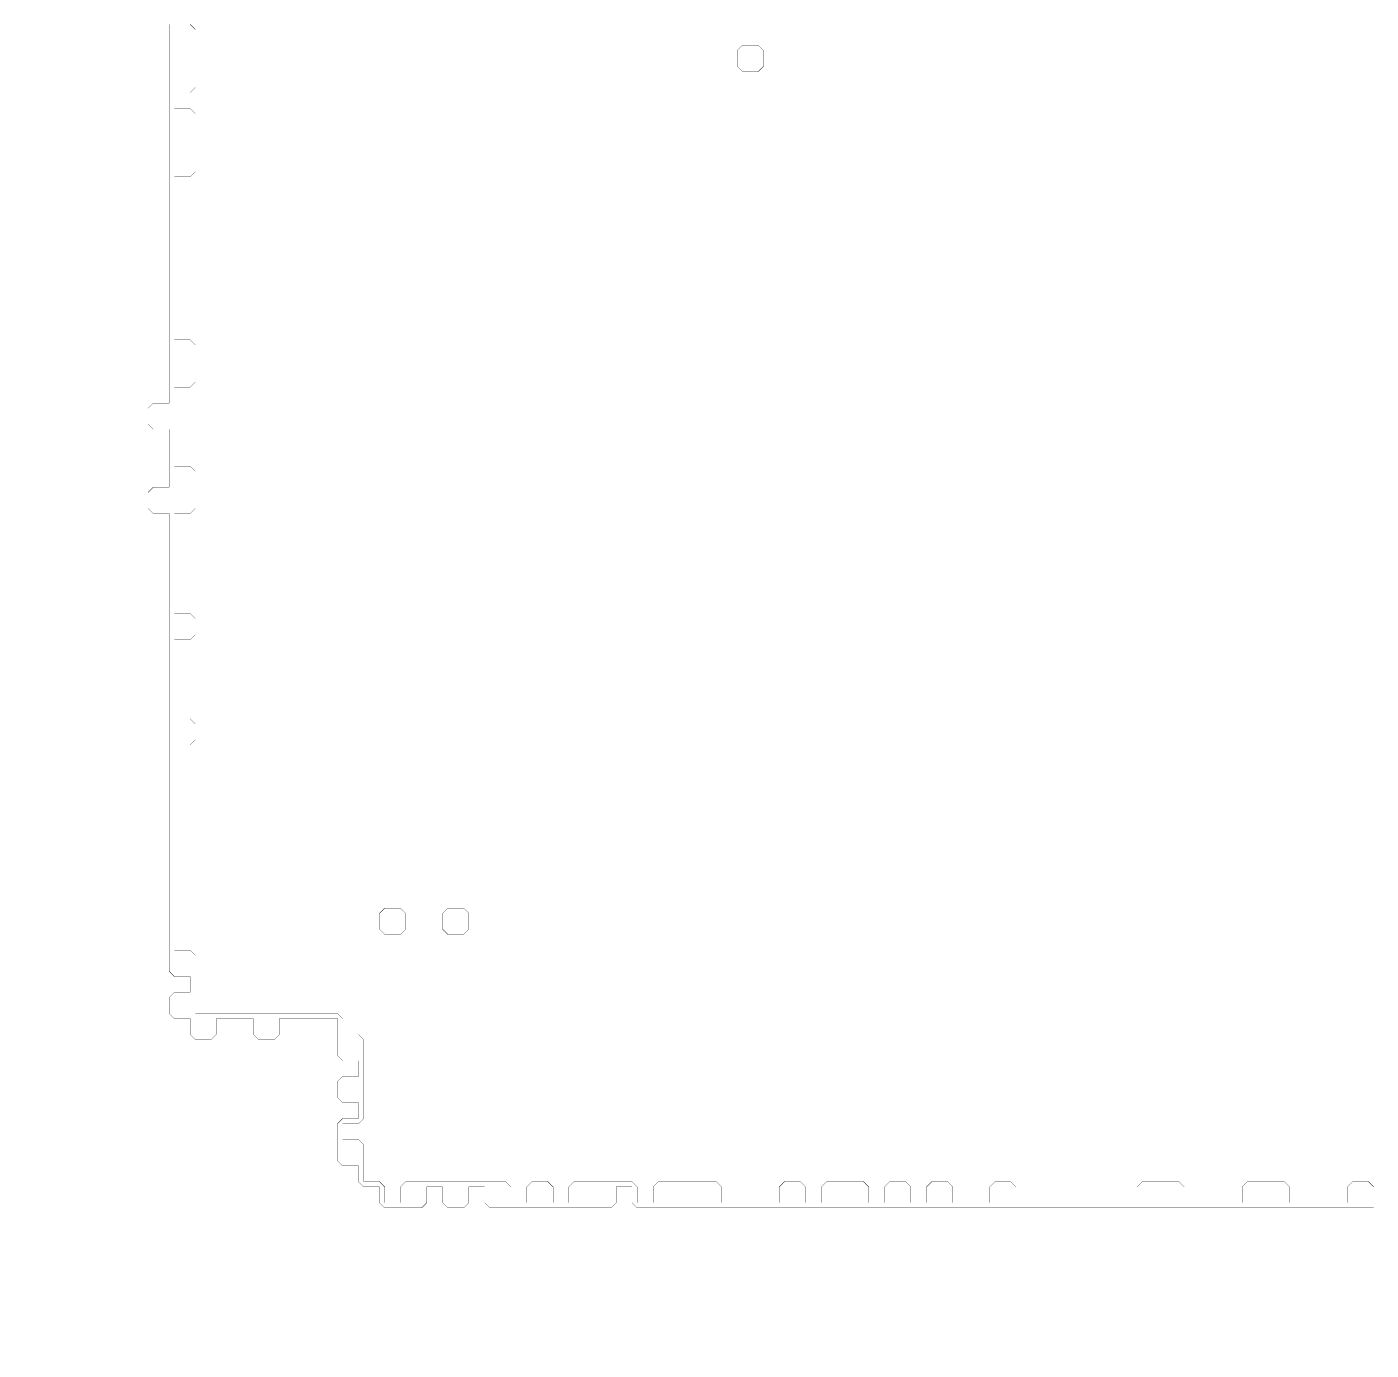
# Model space of a CAD drawing. Header units: metres. Extents: x 0 to 4990, y -4990 to 0.
# Drawn here: x 0 to 2495, y -4990 to -2534 of the extents above; entities that cross this region are included whole.
import ezdxf

# ---------------------------------------------------------------- set-up
doc = ezdxf.new("R2010")
doc.units = ezdxf.units.M
doc.layers.add('conductor', color=1, linetype='Continuous')
doc.layers.add('substrate', color=5, linetype='Continuous')

msp = doc.modelspace()

# ---------------------------------------------------------------- linework, layer by layer
at = {"layer": 'conductor', "const_width": 0.5}
msp.add_lwpolyline([(302.734375, -2529.296875), (312.5, -2539.0625), (312.5, -2548.828125), (312.5, -2558.59375), (312.5, -2568.359375), (312.5, -2578.125), (312.5, -2587.890625), (312.5, -2597.65625), (312.5, -2607.421875), (312.5, -2617.1875), (312.5, -2626.953125), (312.5, -2636.71875), (312.5, -2646.484375), (302.734375, -2656.25), (292.96875, -2656.25), (283.203125, -2656.25), (273.4375, -2656.25), (273.4375, -2666.015625), (273.4375, -2675.78125), (273.4375, -2685.546875), (283.203125, -2685.546875), (292.96875, -2685.546875), (302.734375, -2685.546875), (312.5, -2695.3125), (312.5, -2705.078125), (312.5, -2714.84375), (312.5, -2724.609375), (312.5, -2734.375), (312.5, -2744.140625), (312.5, -2753.90625), (312.5, -2763.671875), (312.5, -2773.4375), (312.5, -2783.203125), (312.5, -2792.96875), (312.5, -2802.734375), (302.734375, -2812.5), (292.96875, -2812.5), (283.203125, -2812.5), (273.4375, -2812.5), (273.4375, -2822.265625), (273.4375, -2832.03125), (273.4375, -2841.796875), (273.4375, -2851.5625), (273.4375, -2861.328125), (273.4375, -2871.09375), (273.4375, -2880.859375), (273.4375, -2890.625), (273.4375, -2900.390625), (273.4375, -2910.15625), (273.4375, -2919.921875), (273.4375, -2929.6875), (273.4375, -2939.453125), (273.4375, -2949.21875), (273.4375, -2958.984375), (273.4375, -2968.75), (273.4375, -2978.515625), (273.4375, -2988.28125), (273.4375, -2998.046875), (273.4375, -3007.8125), (273.4375, -3017.578125), (273.4375, -3027.34375), (273.4375, -3037.109375), (273.4375, -3046.875), (273.4375, -3056.640625), (273.4375, -3066.40625), (273.4375, -3076.171875), (273.4375, -3085.9375), (273.4375, -3095.703125), (273.4375, -3105.46875), (273.4375, -3115.234375), (283.203125, -3115.234375), (292.96875, -3115.234375), (302.734375, -3115.234375), (312.5, -3125), (312.5, -3134.765625), (312.5, -3144.53125), (312.5, -3154.296875), (312.5, -3164.0625), (312.5, -3173.828125), (312.5, -3183.59375), (312.5, -3193.359375), (302.734375, -3203.125), (292.96875, -3203.125), (283.203125, -3203.125), (273.4375, -3203.125), (273.4375, -3212.890625), (273.4375, -3222.65625), (273.4375, -3232.421875), (273.4375, -3242.1875), (273.4375, -3251.953125), (273.4375, -3261.71875), (273.4375, -3271.484375), (273.4375, -3281.25), (273.4375, -3291.015625), (273.4375, -3300.78125), (273.4375, -3310.546875), (273.4375, -3320.3125), (273.4375, -3330.078125), (273.4375, -3339.84375), (273.4375, -3349.609375), (283.203125, -3349.609375), (292.96875, -3349.609375), (302.734375, -3349.609375), (312.5, -3359.375), (312.5, -3369.140625), (312.5, -3378.90625), (312.5, -3388.671875), (312.5, -3398.4375), (312.5, -3408.203125), (312.5, -3417.96875), (312.5, -3427.734375), (302.734375, -3437.5), (292.96875, -3437.5), (283.203125, -3437.5), (273.4375, -3437.5), (273.4375, -3447.265625), (273.4375, -3457.03125), (273.4375, -3466.796875), (273.4375, -3476.5625), (273.4375, -3486.328125), (273.4375, -3496.09375), (273.4375, -3505.859375), (273.4375, -3515.625), (273.4375, -3525.390625), (273.4375, -3535.15625), (273.4375, -3544.921875), (273.4375, -3554.6875), (273.4375, -3564.453125), (273.4375, -3574.21875), (273.4375, -3583.984375), (273.4375, -3593.75), (273.4375, -3603.515625), (273.4375, -3613.28125), (273.4375, -3623.046875), (283.203125, -3623.046875), (292.96875, -3623.046875), (302.734375, -3623.046875), (312.5, -3632.8125), (312.5, -3642.578125), (312.5, -3652.34375), (312.5, -3662.109375), (302.734375, -3671.875), (292.96875, -3671.875), (283.203125, -3671.875), (273.4375, -3671.875), (273.4375, -3681.640625), (273.4375, -3691.40625), (273.4375, -3701.171875), (273.4375, -3710.9375), (273.4375, -3720.703125), (273.4375, -3730.46875), (273.4375, -3740.234375), (273.4375, -3750), (273.4375, -3759.765625), (273.4375, -3769.53125), (273.4375, -3779.296875), (273.4375, -3789.0625), (273.4375, -3798.828125), (273.4375, -3808.59375), (273.4375, -3818.359375), (283.203125, -3818.359375), (292.96875, -3818.359375), (302.734375, -3818.359375), (312.5, -3828.125), (312.5, -3837.890625), (312.5, -3847.65625), (312.5, -3857.421875), (302.734375, -3867.1875), (292.96875, -3867.1875), (283.203125, -3867.1875), (273.4375, -3867.1875), (273.4375, -3876.953125), (273.4375, -3886.71875), (273.4375, -3896.484375), (273.4375, -3906.25), (273.4375, -3916.015625), (273.4375, -3925.78125), (273.4375, -3935.546875), (273.4375, -3945.3125), (273.4375, -3955.078125), (273.4375, -3964.84375), (273.4375, -3974.609375), (273.4375, -3984.375), (273.4375, -3994.140625), (273.4375, -4003.90625), (273.4375, -4013.671875), (273.4375, -4023.4375), (273.4375, -4033.203125), (273.4375, -4042.96875), (273.4375, -4052.734375), (273.4375, -4062.5), (273.4375, -4072.265625), (273.4375, -4082.03125), (273.4375, -4091.796875), (273.4375, -4101.5625), (273.4375, -4111.328125), (273.4375, -4121.09375), (273.4375, -4130.859375), (273.4375, -4140.625), (273.4375, -4150.390625), (273.4375, -4160.15625), (273.4375, -4169.921875), (273.4375, -4179.6875), (273.4375, -4189.453125), (273.4375, -4199.21875), (273.4375, -4208.984375), (273.4375, -4218.75), (273.4375, -4228.515625), (273.4375, -4238.28125), (273.4375, -4248.046875), (283.203125, -4248.046875), (292.96875, -4248.046875), (302.734375, -4248.046875), (312.5, -4257.8125), (312.5, -4267.578125), (312.5, -4277.34375), (312.5, -4287.109375), (312.5, -4296.875), (312.5, -4306.640625), (312.5, -4316.40625), (312.5, -4326.171875), (312.5, -4335.9375), (312.5, -4345.703125), (312.5, -4355.46875), (312.5, -4365.234375), (322.265625, -4365.234375), (332.03125, -4365.234375), (341.796875, -4365.234375), (351.5625, -4365.234375), (361.328125, -4365.234375), (371.09375, -4365.234375), (380.859375, -4365.234375), (390.625, -4365.234375), (400.390625, -4365.234375), (410.15625, -4365.234375), (419.921875, -4365.234375), (429.6875, -4365.234375), (439.453125, -4365.234375), (449.21875, -4365.234375), (458.984375, -4365.234375), (468.75, -4365.234375), (478.515625, -4365.234375), (488.28125, -4365.234375), (498.046875, -4365.234375), (507.8125, -4365.234375), (517.578125, -4365.234375), (527.34375, -4365.234375), (537.109375, -4365.234375), (546.875, -4365.234375), (556.640625, -4365.234375), (566.40625, -4365.234375), (576.171875, -4365.234375), (585.9375, -4375), (585.9375, -4384.765625), (585.9375, -4394.53125), (585.9375, -4404.296875), (595.703125, -4404.296875), (605.46875, -4404.296875), (615.234375, -4404.296875), (625, -4414.0625), (625, -4423.828125), (625, -4433.59375), (625, -4443.359375), (625, -4453.125), (625, -4462.890625), (625, -4472.65625), (625, -4482.421875), (625, -4492.1875), (625, -4501.953125), (625, -4511.71875), (625, -4521.484375), (625, -4531.25), (625, -4541.015625), (625, -4550.78125), (625, -4560.546875), (615.234375, -4570.3125), (605.46875, -4570.3125), (595.703125, -4570.3125), (585.9375, -4570.3125), (585.9375, -4580.078125), (585.9375, -4589.84375), (585.9375, -4599.609375), (595.703125, -4599.609375), (605.46875, -4599.609375), (615.234375, -4599.609375), (625, -4609.375), (625, -4619.140625), (625, -4628.90625), (625, -4638.671875), (625, -4648.4375), (625, -4658.203125), (625, -4667.96875), (625, -4677.734375), (634.765625, -4677.734375), (644.53125, -4677.734375), (654.296875, -4677.734375), (664.0625, -4687.5), (664.0625, -4697.265625), (664.0625, -4707.03125), (664.0625, -4716.796875), (673.828125, -4716.796875), (683.59375, -4716.796875), (693.359375, -4716.796875), (693.359375, -4707.03125), (693.359375, -4697.265625), (693.359375, -4687.5), (703.125, -4677.734375), (712.890625, -4677.734375), (722.65625, -4677.734375), (732.421875, -4677.734375), (742.1875, -4677.734375), (751.953125, -4677.734375), (761.71875, -4677.734375), (771.484375, -4677.734375), (781.25, -4677.734375), (791.015625, -4677.734375), (800.78125, -4677.734375), (810.546875, -4677.734375), (820.3125, -4677.734375), (830.078125, -4677.734375), (839.84375, -4677.734375), (849.609375, -4677.734375), (859.375, -4677.734375), (869.140625, -4677.734375), (878.90625, -4677.734375), (888.671875, -4677.734375), (898.4375, -4687.5), (898.4375, -4697.265625), (898.4375, -4707.03125), (898.4375, -4716.796875), (908.203125, -4716.796875), (917.96875, -4716.796875), (927.734375, -4716.796875), (927.734375, -4707.03125), (927.734375, -4697.265625), (927.734375, -4687.5), (937.5, -4677.734375), (947.265625, -4677.734375), (957.03125, -4677.734375), (966.796875, -4677.734375), (976.5625, -4687.5), (976.5625, -4697.265625), (976.5625, -4707.03125), (976.5625, -4716.796875), (986.328125, -4716.796875), (996.09375, -4716.796875), (1005.859375, -4716.796875), (1005.859375, -4707.03125), (1005.859375, -4697.265625), (1005.859375, -4687.5), (1015.625, -4677.734375), (1025.390625, -4677.734375), (1035.15625, -4677.734375), (1044.921875, -4677.734375), (1054.6875, -4677.734375), (1064.453125, -4677.734375), (1074.21875, -4677.734375), (1083.984375, -4677.734375), (1093.75, -4677.734375), (1103.515625, -4677.734375), (1113.28125, -4677.734375), (1123.046875, -4677.734375), (1132.8125, -4687.5), (1132.8125, -4697.265625), (1132.8125, -4707.03125), (1132.8125, -4716.796875), (1142.578125, -4716.796875), (1152.34375, -4716.796875), (1162.109375, -4716.796875), (1162.109375, -4707.03125), (1162.109375, -4697.265625), (1162.109375, -4687.5), (1171.875, -4677.734375), (1181.640625, -4677.734375), (1191.40625, -4677.734375), (1201.171875, -4677.734375), (1210.9375, -4677.734375), (1220.703125, -4677.734375), (1230.46875, -4677.734375), (1240.234375, -4677.734375), (1250, -4677.734375), (1259.765625, -4677.734375), (1269.53125, -4677.734375), (1279.296875, -4677.734375), (1289.0625, -4687.5), (1289.0625, -4697.265625), (1289.0625, -4707.03125), (1289.0625, -4716.796875), (1298.828125, -4716.796875), (1308.59375, -4716.796875), (1318.359375, -4716.796875), (1328.125, -4716.796875), (1337.890625, -4716.796875), (1347.65625, -4716.796875), (1357.421875, -4716.796875), (1367.1875, -4716.796875), (1376.953125, -4716.796875), (1386.71875, -4716.796875), (1396.484375, -4716.796875), (1396.484375, -4707.03125), (1396.484375, -4697.265625), (1396.484375, -4687.5), (1406.25, -4677.734375), (1416.015625, -4677.734375), (1425.78125, -4677.734375), (1435.546875, -4677.734375), (1445.3125, -4687.5), (1445.3125, -4697.265625), (1445.3125, -4707.03125), (1445.3125, -4716.796875), (1455.078125, -4716.796875), (1464.84375, -4716.796875), (1474.609375, -4716.796875), (1474.609375, -4707.03125), (1474.609375, -4697.265625), (1474.609375, -4687.5), (1484.375, -4677.734375), (1494.140625, -4677.734375), (1503.90625, -4677.734375), (1513.671875, -4677.734375), (1523.4375, -4677.734375), (1533.203125, -4677.734375), (1542.96875, -4677.734375), (1552.734375, -4677.734375), (1562.5, -4687.5), (1562.5, -4697.265625), (1562.5, -4707.03125), (1562.5, -4716.796875), (1572.265625, -4716.796875), (1582.03125, -4716.796875), (1591.796875, -4716.796875), (1591.796875, -4707.03125), (1591.796875, -4697.265625), (1591.796875, -4687.5), (1601.5625, -4677.734375), (1611.328125, -4677.734375), (1621.09375, -4677.734375), (1630.859375, -4677.734375), (1640.625, -4687.5), (1640.625, -4697.265625), (1640.625, -4707.03125), (1640.625, -4716.796875), (1650.390625, -4716.796875), (1660.15625, -4716.796875), (1669.921875, -4716.796875), (1669.921875, -4707.03125), (1669.921875, -4697.265625), (1669.921875, -4687.5), (1679.6875, -4677.734375), (1689.453125, -4677.734375), (1699.21875, -4677.734375), (1708.984375, -4677.734375), (1718.75, -4687.5), (1718.75, -4697.265625), (1718.75, -4707.03125), (1718.75, -4716.796875), (1728.515625, -4716.796875), (1738.28125, -4716.796875), (1748.046875, -4716.796875), (1757.8125, -4716.796875), (1767.578125, -4716.796875), (1777.34375, -4716.796875), (1787.109375, -4716.796875), (1787.109375, -4707.03125), (1787.109375, -4697.265625), (1787.109375, -4687.5), (1796.875, -4677.734375), (1806.640625, -4677.734375), (1816.40625, -4677.734375), (1826.171875, -4677.734375), (1835.9375, -4687.5), (1835.9375, -4697.265625), (1835.9375, -4707.03125), (1835.9375, -4716.796875), (1845.703125, -4716.796875), (1855.46875, -4716.796875), (1865.234375, -4716.796875), (1875, -4716.796875), (1884.765625, -4716.796875), (1894.53125, -4716.796875), (1904.296875, -4716.796875), (1914.0625, -4716.796875), (1923.828125, -4716.796875), (1933.59375, -4716.796875), (1943.359375, -4716.796875), (1953.125, -4716.796875), (1962.890625, -4716.796875), (1972.65625, -4716.796875), (1982.421875, -4716.796875), (1992.1875, -4716.796875), (2001.953125, -4716.796875), (2011.71875, -4716.796875), (2021.484375, -4716.796875), (2031.25, -4716.796875), (2041.015625, -4716.796875), (2050.78125, -4716.796875), (2060.546875, -4716.796875), (2060.546875, -4707.03125), (2060.546875, -4697.265625), (2060.546875, -4687.5), (2070.3125, -4677.734375), (2080.078125, -4677.734375), (2089.84375, -4677.734375), (2099.609375, -4677.734375), (2109.375, -4677.734375), (2119.140625, -4677.734375), (2128.90625, -4677.734375), (2138.671875, -4677.734375), (2148.4375, -4687.5), (2148.4375, -4697.265625), (2148.4375, -4707.03125), (2148.4375, -4716.796875), (2158.203125, -4716.796875), (2167.96875, -4716.796875), (2177.734375, -4716.796875), (2187.5, -4716.796875), (2197.265625, -4716.796875), (2207.03125, -4716.796875), (2216.796875, -4716.796875), (2226.5625, -4716.796875), (2236.328125, -4716.796875), (2246.09375, -4716.796875), (2255.859375, -4716.796875), (2255.859375, -4707.03125), (2255.859375, -4697.265625), (2255.859375, -4687.5), (2265.625, -4677.734375), (2275.390625, -4677.734375), (2285.15625, -4677.734375), (2294.921875, -4677.734375), (2304.6875, -4677.734375), (2314.453125, -4677.734375), (2324.21875, -4677.734375), (2333.984375, -4677.734375), (2343.75, -4687.5), (2343.75, -4697.265625), (2343.75, -4707.03125), (2343.75, -4716.796875), (2353.515625, -4716.796875), (2363.28125, -4716.796875), (2373.046875, -4716.796875), (2382.8125, -4716.796875), (2392.578125, -4716.796875), (2402.34375, -4716.796875), (2412.109375, -4716.796875), (2421.875, -4716.796875), (2431.640625, -4716.796875), (2441.40625, -4716.796875), (2451.171875, -4716.796875), (2451.171875, -4707.03125), (2451.171875, -4697.265625), (2451.171875, -4687.5), (2460.9375, -4677.734375), (2470.703125, -4677.734375), (2480.46875, -4677.734375), (2490.234375, -4677.734375), (2500, -4687.5)], dxfattribs=at)
for points in [[(1318.359375, -2578.125), (1328.125, -2568.359375), (1337.890625, -2568.359375), (1347.65625, -2568.359375), (1357.421875, -2568.359375), (1367.1875, -2578.125), (1367.1875, -2587.890625), (1367.1875, -2597.65625), (1367.1875, -2607.421875), (1357.421875, -2617.1875), (1347.65625, -2617.1875), (1337.890625, -2617.1875), (1328.125, -2617.1875), (1318.359375, -2607.421875), (1318.359375, -2597.65625), (1318.359375, -2587.890625)], [(654.296875, -4179.6875), (664.0625, -4169.921875), (673.828125, -4169.921875), (683.59375, -4169.921875), (693.359375, -4169.921875), (703.125, -4179.6875), (703.125, -4189.453125), (703.125, -4199.21875), (703.125, -4208.984375), (693.359375, -4218.75), (683.59375, -4218.75), (673.828125, -4218.75), (664.0625, -4218.75), (654.296875, -4208.984375), (654.296875, -4199.21875), (654.296875, -4189.453125)], [(771.484375, -4179.6875), (781.25, -4169.921875), (791.015625, -4169.921875), (800.78125, -4169.921875), (810.546875, -4169.921875), (820.3125, -4179.6875), (820.3125, -4189.453125), (820.3125, -4199.21875), (820.3125, -4208.984375), (810.546875, -4218.75), (800.78125, -4218.75), (791.015625, -4218.75), (781.25, -4218.75), (771.484375, -4208.984375), (771.484375, -4199.21875), (771.484375, -4189.453125)]]:
    msp.add_lwpolyline(points, close=True, dxfattribs=at)
at = {"layer": 'substrate', "const_width": 0.5}
for points in [[(0, -2529.296875), (0, -2539.0625), (0, -2548.828125), (0, -2558.59375), (0, -2568.359375), (0, -2578.125), (0, -2587.890625), (0, -2597.65625), (0, -2607.421875), (0, -2617.1875), (0, -2626.953125), (0, -2636.71875), (0, -2646.484375), (0, -2656.25), (0, -2666.015625), (0, -2675.78125), (0, -2685.546875), (0, -2695.3125), (0, -2705.078125), (0, -2714.84375), (0, -2724.609375), (0, -2734.375), (0, -2744.140625), (0, -2753.90625), (0, -2763.671875), (0, -2773.4375), (0, -2783.203125), (0, -2792.96875), (0, -2802.734375), (0, -2812.5), (0, -2822.265625), (0, -2832.03125), (0, -2841.796875), (0, -2851.5625), (0, -2861.328125), (0, -2871.09375), (0, -2880.859375), (0, -2890.625), (0, -2900.390625), (0, -2910.15625), (0, -2919.921875), (0, -2929.6875), (0, -2939.453125), (0, -2949.21875), (0, -2958.984375), (0, -2968.75), (0, -2978.515625), (0, -2988.28125), (0, -2998.046875), (0, -3007.8125), (0, -3017.578125), (0, -3027.34375), (0, -3037.109375), (0, -3046.875), (0, -3056.640625), (0, -3066.40625), (0, -3076.171875), (0, -3085.9375), (0, -3095.703125), (0, -3105.46875), (0, -3115.234375), (0, -3125), (0, -3134.765625), (0, -3144.53125), (0, -3154.296875), (0, -3164.0625), (0, -3173.828125), (0, -3183.59375), (0, -3193.359375), (0, -3203.125), (0, -3212.890625), (0, -3222.65625), (0, -3232.421875), (0, -3242.1875), (0, -3251.953125), (0, -3261.71875), (0, -3271.484375), (0, -3281.25), (0, -3291.015625), (0, -3300.78125), (0, -3310.546875), (0, -3320.3125), (0, -3330.078125), (0, -3339.84375), (0, -3349.609375), (0, -3359.375), (0, -3369.140625), (0, -3378.90625), (0, -3388.671875), (0, -3398.4375), (0, -3408.203125), (0, -3417.96875), (0, -3427.734375), (0, -3437.5), (0, -3447.265625), (0, -3457.03125), (0, -3466.796875), (0, -3476.5625), (0, -3486.328125), (0, -3496.09375), (0, -3505.859375), (0, -3515.625), (0, -3525.390625), (0, -3535.15625), (0, -3544.921875), (0, -3554.6875), (0, -3564.453125), (0, -3574.21875), (0, -3583.984375), (0, -3593.75), (0, -3603.515625), (0, -3613.28125), (0, -3623.046875), (0, -3632.8125), (0, -3642.578125), (0, -3652.34375), (0, -3662.109375), (0, -3671.875), (0, -3681.640625), (0, -3691.40625), (0, -3701.171875), (0, -3710.9375), (0, -3720.703125), (0, -3730.46875), (0, -3740.234375), (0, -3750), (0, -3759.765625), (0, -3769.53125), (0, -3779.296875), (0, -3789.0625), (0, -3798.828125), (0, -3808.59375), (0, -3818.359375), (0, -3828.125), (0, -3837.890625), (0, -3847.65625), (0, -3857.421875), (0, -3867.1875), (0, -3876.953125), (0, -3886.71875), (0, -3896.484375), (0, -3906.25), (0, -3916.015625), (0, -3925.78125), (0, -3935.546875), (0, -3945.3125), (0, -3955.078125), (0, -3964.84375), (0, -3974.609375), (0, -3984.375), (0, -3994.140625), (0, -4003.90625), (0, -4013.671875), (0, -4023.4375), (0, -4033.203125), (0, -4042.96875), (0, -4052.734375), (0, -4062.5), (0, -4072.265625), (0, -4082.03125), (0, -4091.796875), (0, -4101.5625), (0, -4111.328125), (0, -4121.09375), (0, -4130.859375), (0, -4140.625), (0, -4150.390625), (0, -4160.15625), (0, -4169.921875), (0, -4179.6875), (0, -4189.453125), (0, -4199.21875), (0, -4208.984375), (0, -4218.75), (0, -4228.515625), (0, -4238.28125), (0, -4248.046875), (0, -4257.8125), (0, -4267.578125), (0, -4277.34375), (0, -4287.109375), (0, -4296.875), (0, -4306.640625), (0, -4316.40625), (0, -4326.171875), (0, -4335.9375), (0, -4345.703125), (0, -4355.46875), (0, -4365.234375), (0, -4375), (0, -4384.765625), (0, -4394.53125), (0, -4404.296875), (0, -4414.0625), (0, -4423.828125), (0, -4433.59375), (0, -4443.359375), (0, -4453.125), (0, -4462.890625), (0, -4472.65625), (0, -4482.421875), (0, -4492.1875), (0, -4501.953125), (0, -4511.71875), (0, -4521.484375), (0, -4531.25), (0, -4541.015625), (0, -4550.78125), (0, -4560.546875), (0, -4570.3125), (0, -4580.078125), (0, -4589.84375), (0, -4599.609375), (0, -4609.375), (0, -4619.140625), (0, -4628.90625), (0, -4638.671875), (0, -4648.4375), (0, -4658.203125), (0, -4667.96875), (0, -4677.734375), (0, -4687.5), (0, -4697.265625), (0, -4707.03125), (0, -4716.796875), (0, -4726.5625), (0, -4736.328125), (0, -4746.09375), (0, -4755.859375), (0, -4765.625), (0, -4775.390625), (0, -4785.15625), (0, -4794.921875), (0, -4804.6875), (0, -4814.453125), (0, -4824.21875), (0, -4833.984375), (0, -4843.75), (0, -4853.515625), (0, -4863.28125), (0, -4873.046875), (0, -4882.8125), (0, -4892.578125), (0, -4902.34375), (0, -4912.109375), (0, -4921.875), (0, -4931.640625), (0, -4941.40625), (0, -4951.171875), (0, -4960.9375), (0, -4970.703125), (0, -4980.46875), (0, -4990.234375), (9.765625, -4990.234375), (19.53125, -4990.234375), (29.296875, -4990.234375), (39.0625, -4990.234375), (48.828125, -4990.234375), (58.59375, -4990.234375), (68.359375, -4990.234375), (78.125, -4990.234375), (87.890625, -4990.234375), (97.65625, -4990.234375), (107.421875, -4990.234375), (117.1875, -4990.234375), (126.953125, -4990.234375), (136.71875, -4990.234375), (146.484375, -4990.234375), (156.25, -4990.234375), (166.015625, -4990.234375), (175.78125, -4990.234375), (185.546875, -4990.234375), (195.3125, -4990.234375), (205.078125, -4990.234375), (214.84375, -4990.234375), (224.609375, -4990.234375), (234.375, -4990.234375), (244.140625, -4990.234375), (253.90625, -4990.234375), (263.671875, -4990.234375), (273.4375, -4990.234375), (283.203125, -4990.234375), (292.96875, -4990.234375), (302.734375, -4990.234375), (312.5, -4990.234375), (322.265625, -4990.234375), (332.03125, -4990.234375), (341.796875, -4990.234375), (351.5625, -4990.234375), (361.328125, -4990.234375), (371.09375, -4990.234375), (380.859375, -4990.234375), (390.625, -4990.234375), (400.390625, -4990.234375), (410.15625, -4990.234375), (419.921875, -4990.234375), (429.6875, -4990.234375), (439.453125, -4990.234375), (449.21875, -4990.234375), (458.984375, -4990.234375), (468.75, -4990.234375), (478.515625, -4990.234375), (488.28125, -4990.234375), (498.046875, -4990.234375), (507.8125, -4990.234375), (517.578125, -4990.234375), (527.34375, -4990.234375), (537.109375, -4990.234375), (546.875, -4990.234375), (556.640625, -4990.234375), (566.40625, -4990.234375), (576.171875, -4990.234375), (585.9375, -4990.234375), (595.703125, -4990.234375), (605.46875, -4990.234375), (615.234375, -4990.234375), (625, -4990.234375), (634.765625, -4990.234375), (644.53125, -4990.234375), (654.296875, -4990.234375), (664.0625, -4990.234375), (673.828125, -4990.234375), (683.59375, -4990.234375), (693.359375, -4990.234375), (703.125, -4990.234375), (712.890625, -4990.234375), (722.65625, -4990.234375), (732.421875, -4990.234375), (742.1875, -4990.234375), (751.953125, -4990.234375), (761.71875, -4990.234375), (771.484375, -4990.234375), (781.25, -4990.234375), (791.015625, -4990.234375), (800.78125, -4990.234375), (810.546875, -4990.234375), (820.3125, -4990.234375), (830.078125, -4990.234375), (839.84375, -4990.234375), (849.609375, -4990.234375), (859.375, -4990.234375), (869.140625, -4990.234375), (878.90625, -4990.234375), (888.671875, -4990.234375), (898.4375, -4990.234375), (908.203125, -4990.234375), (917.96875, -4990.234375), (927.734375, -4990.234375), (937.5, -4990.234375), (947.265625, -4990.234375), (957.03125, -4990.234375), (966.796875, -4990.234375), (976.5625, -4990.234375), (986.328125, -4990.234375), (996.09375, -4990.234375), (1005.859375, -4990.234375), (1015.625, -4990.234375), (1025.390625, -4990.234375), (1035.15625, -4990.234375), (1044.921875, -4990.234375), (1054.6875, -4990.234375), (1064.453125, -4990.234375), (1074.21875, -4990.234375), (1083.984375, -4990.234375), (1093.75, -4990.234375), (1103.515625, -4990.234375), (1113.28125, -4990.234375), (1123.046875, -4990.234375), (1132.8125, -4990.234375), (1142.578125, -4990.234375), (1152.34375, -4990.234375), (1162.109375, -4990.234375), (1171.875, -4990.234375), (1181.640625, -4990.234375), (1191.40625, -4990.234375), (1201.171875, -4990.234375), (1210.9375, -4990.234375), (1220.703125, -4990.234375), (1230.46875, -4990.234375), (1240.234375, -4990.234375), (1250, -4990.234375), (1259.765625, -4990.234375), (1269.53125, -4990.234375), (1279.296875, -4990.234375), (1289.0625, -4990.234375), (1298.828125, -4990.234375), (1308.59375, -4990.234375), (1318.359375, -4990.234375), (1328.125, -4990.234375), (1337.890625, -4990.234375), (1347.65625, -4990.234375), (1357.421875, -4990.234375), (1367.1875, -4990.234375), (1376.953125, -4990.234375), (1386.71875, -4990.234375), (1396.484375, -4990.234375), (1406.25, -4990.234375), (1416.015625, -4990.234375), (1425.78125, -4990.234375), (1435.546875, -4990.234375), (1445.3125, -4990.234375), (1455.078125, -4990.234375), (1464.84375, -4990.234375), (1474.609375, -4990.234375), (1484.375, -4990.234375), (1494.140625, -4990.234375), (1503.90625, -4990.234375), (1513.671875, -4990.234375), (1523.4375, -4990.234375), (1533.203125, -4990.234375), (1542.96875, -4990.234375), (1552.734375, -4990.234375), (1562.5, -4990.234375), (1572.265625, -4990.234375), (1582.03125, -4990.234375), (1591.796875, -4990.234375), (1601.5625, -4990.234375), (1611.328125, -4990.234375), (1621.09375, -4990.234375), (1630.859375, -4990.234375), (1640.625, -4990.234375), (1650.390625, -4990.234375), (1660.15625, -4990.234375), (1669.921875, -4990.234375), (1679.6875, -4990.234375), (1689.453125, -4990.234375), (1699.21875, -4990.234375), (1708.984375, -4990.234375), (1718.75, -4990.234375), (1728.515625, -4990.234375), (1738.28125, -4990.234375), (1748.046875, -4990.234375), (1757.8125, -4990.234375), (1767.578125, -4990.234375), (1777.34375, -4990.234375), (1787.109375, -4990.234375), (1796.875, -4990.234375), (1806.640625, -4990.234375), (1816.40625, -4990.234375), (1826.171875, -4990.234375), (1835.9375, -4990.234375), (1845.703125, -4990.234375), (1855.46875, -4990.234375), (1865.234375, -4990.234375), (1875, -4990.234375), (1884.765625, -4990.234375), (1894.53125, -4990.234375), (1904.296875, -4990.234375), (1914.0625, -4990.234375), (1923.828125, -4990.234375), (1933.59375, -4990.234375), (1943.359375, -4990.234375), (1953.125, -4990.234375), (1962.890625, -4990.234375), (1972.65625, -4990.234375), (1982.421875, -4990.234375), (1992.1875, -4990.234375), (2001.953125, -4990.234375), (2011.71875, -4990.234375), (2021.484375, -4990.234375), (2031.25, -4990.234375), (2041.015625, -4990.234375), (2050.78125, -4990.234375), (2060.546875, -4990.234375), (2070.3125, -4990.234375), (2080.078125, -4990.234375), (2089.84375, -4990.234375), (2099.609375, -4990.234375), (2109.375, -4990.234375), (2119.140625, -4990.234375), (2128.90625, -4990.234375), (2138.671875, -4990.234375), (2148.4375, -4990.234375), (2158.203125, -4990.234375), (2167.96875, -4990.234375), (2177.734375, -4990.234375), (2187.5, -4990.234375), (2197.265625, -4990.234375), (2207.03125, -4990.234375), (2216.796875, -4990.234375), (2226.5625, -4990.234375), (2236.328125, -4990.234375), (2246.09375, -4990.234375), (2255.859375, -4990.234375), (2265.625, -4990.234375), (2275.390625, -4990.234375), (2285.15625, -4990.234375), (2294.921875, -4990.234375), (2304.6875, -4990.234375), (2314.453125, -4990.234375), (2324.21875, -4990.234375), (2333.984375, -4990.234375), (2343.75, -4990.234375), (2353.515625, -4990.234375), (2363.28125, -4990.234375), (2373.046875, -4990.234375), (2382.8125, -4990.234375), (2392.578125, -4990.234375), (2402.34375, -4990.234375), (2412.109375, -4990.234375), (2421.875, -4990.234375), (2431.640625, -4990.234375), (2441.40625, -4990.234375), (2451.171875, -4990.234375), (2460.9375, -4990.234375), (2470.703125, -4990.234375), (2480.46875, -4990.234375), (2490.234375, -4990.234375), (2500, -4990.234375)], [(2500, -4726.5625), (2490.234375, -4726.5625), (2480.46875, -4726.5625), (2470.703125, -4726.5625), (2460.9375, -4726.5625), (2451.171875, -4726.5625), (2441.40625, -4726.5625), (2431.640625, -4726.5625), (2421.875, -4726.5625), (2412.109375, -4726.5625), (2402.34375, -4726.5625), (2392.578125, -4726.5625), (2382.8125, -4726.5625), (2373.046875, -4726.5625), (2363.28125, -4726.5625), (2353.515625, -4726.5625), (2343.75, -4726.5625), (2333.984375, -4726.5625), (2324.21875, -4726.5625), (2314.453125, -4726.5625), (2304.6875, -4726.5625), (2294.921875, -4726.5625), (2285.15625, -4726.5625), (2275.390625, -4726.5625), (2265.625, -4726.5625), (2255.859375, -4726.5625), (2246.09375, -4726.5625), (2236.328125, -4726.5625), (2226.5625, -4726.5625), (2216.796875, -4726.5625), (2207.03125, -4726.5625), (2197.265625, -4726.5625), (2187.5, -4726.5625), (2177.734375, -4726.5625), (2167.96875, -4726.5625), (2158.203125, -4726.5625), (2148.4375, -4726.5625), (2138.671875, -4726.5625), (2128.90625, -4726.5625), (2119.140625, -4726.5625), (2109.375, -4726.5625), (2099.609375, -4726.5625), (2089.84375, -4726.5625), (2080.078125, -4726.5625), (2070.3125, -4726.5625), (2060.546875, -4726.5625), (2050.78125, -4726.5625), (2041.015625, -4726.5625), (2031.25, -4726.5625), (2021.484375, -4726.5625), (2011.71875, -4726.5625), (2001.953125, -4726.5625), (1992.1875, -4726.5625), (1982.421875, -4726.5625), (1972.65625, -4726.5625), (1962.890625, -4726.5625), (1953.125, -4726.5625), (1943.359375, -4726.5625), (1933.59375, -4726.5625), (1923.828125, -4726.5625), (1914.0625, -4726.5625), (1904.296875, -4726.5625), (1894.53125, -4726.5625), (1884.765625, -4726.5625), (1875, -4726.5625), (1865.234375, -4726.5625), (1855.46875, -4726.5625), (1845.703125, -4726.5625), (1835.9375, -4726.5625), (1826.171875, -4726.5625), (1816.40625, -4726.5625), (1806.640625, -4726.5625), (1796.875, -4726.5625), (1787.109375, -4726.5625), (1777.34375, -4726.5625), (1767.578125, -4726.5625), (1757.8125, -4726.5625), (1748.046875, -4726.5625), (1738.28125, -4726.5625), (1728.515625, -4726.5625), (1718.75, -4726.5625), (1708.984375, -4726.5625), (1699.21875, -4726.5625), (1689.453125, -4726.5625), (1679.6875, -4726.5625), (1669.921875, -4726.5625), (1660.15625, -4726.5625), (1650.390625, -4726.5625), (1640.625, -4726.5625), (1630.859375, -4726.5625), (1621.09375, -4726.5625), (1611.328125, -4726.5625), (1601.5625, -4726.5625), (1591.796875, -4726.5625), (1582.03125, -4726.5625), (1572.265625, -4726.5625), (1562.5, -4726.5625), (1552.734375, -4726.5625), (1542.96875, -4726.5625), (1533.203125, -4726.5625), (1523.4375, -4726.5625), (1513.671875, -4726.5625), (1503.90625, -4726.5625), (1494.140625, -4726.5625), (1484.375, -4726.5625), (1474.609375, -4726.5625), (1464.84375, -4726.5625), (1455.078125, -4726.5625), (1445.3125, -4726.5625), (1435.546875, -4726.5625), (1425.78125, -4726.5625), (1416.015625, -4726.5625), (1406.25, -4726.5625), (1396.484375, -4726.5625), (1386.71875, -4726.5625), (1376.953125, -4726.5625), (1367.1875, -4726.5625), (1357.421875, -4726.5625), (1347.65625, -4726.5625), (1337.890625, -4726.5625), (1328.125, -4726.5625), (1318.359375, -4726.5625), (1308.59375, -4726.5625), (1298.828125, -4726.5625), (1289.0625, -4726.5625), (1279.296875, -4726.5625), (1269.53125, -4726.5625), (1259.765625, -4726.5625), (1250, -4726.5625), (1240.234375, -4726.5625), (1230.46875, -4726.5625), (1220.703125, -4726.5625), (1210.9375, -4726.5625), (1201.171875, -4726.5625), (1191.40625, -4726.5625), (1181.640625, -4726.5625), (1171.875, -4726.5625), (1162.109375, -4726.5625), (1152.34375, -4726.5625), (1142.578125, -4726.5625), (1132.8125, -4726.5625), (1123.046875, -4716.796875), (1123.046875, -4707.03125), (1123.046875, -4697.265625), (1123.046875, -4687.5), (1113.28125, -4687.5), (1103.515625, -4687.5), (1093.75, -4687.5), (1093.75, -4697.265625), (1093.75, -4707.03125), (1093.75, -4716.796875), (1083.984375, -4726.5625), (1074.21875, -4726.5625), (1064.453125, -4726.5625), (1054.6875, -4726.5625), (1044.921875, -4726.5625), (1035.15625, -4726.5625), (1025.390625, -4726.5625), (1015.625, -4726.5625), (1005.859375, -4726.5625), (996.09375, -4726.5625), (986.328125, -4726.5625), (976.5625, -4726.5625), (966.796875, -4726.5625), (957.03125, -4726.5625), (947.265625, -4726.5625), (937.5, -4726.5625), (927.734375, -4726.5625), (917.96875, -4726.5625), (908.203125, -4726.5625), (898.4375, -4726.5625), (888.671875, -4726.5625), (878.90625, -4726.5625), (869.140625, -4726.5625), (859.375, -4726.5625), (849.609375, -4716.796875), (849.609375, -4707.03125), (849.609375, -4697.265625), (849.609375, -4687.5), (839.84375, -4687.5), (830.078125, -4687.5), (820.3125, -4687.5), (820.3125, -4697.265625), (820.3125, -4707.03125), (820.3125, -4716.796875), (810.546875, -4726.5625), (800.78125, -4726.5625), (791.015625, -4726.5625), (781.25, -4726.5625), (771.484375, -4716.796875), (771.484375, -4707.03125), (771.484375, -4697.265625), (771.484375, -4687.5), (761.71875, -4687.5), (751.953125, -4687.5), (742.1875, -4687.5), (742.1875, -4697.265625), (742.1875, -4707.03125), (742.1875, -4716.796875), (732.421875, -4726.5625), (722.65625, -4726.5625), (712.890625, -4726.5625), (703.125, -4726.5625), (693.359375, -4726.5625), (683.59375, -4726.5625), (673.828125, -4726.5625), (664.0625, -4726.5625), (654.296875, -4716.796875), (654.296875, -4707.03125), (654.296875, -4697.265625), (654.296875, -4687.5), (644.53125, -4687.5), (634.765625, -4687.5), (625, -4687.5), (615.234375, -4677.734375), (615.234375, -4667.96875), (615.234375, -4658.203125), (615.234375, -4648.4375), (605.46875, -4648.4375), (595.703125, -4648.4375), (585.9375, -4648.4375), (576.171875, -4638.671875), (576.171875, -4628.90625), (576.171875, -4619.140625), (576.171875, -4609.375), (576.171875, -4599.609375), (576.171875, -4589.84375), (576.171875, -4580.078125), (576.171875, -4570.3125), (585.9375, -4560.546875), (595.703125, -4560.546875), (605.46875, -4560.546875), (615.234375, -4560.546875), (615.234375, -4550.78125), (615.234375, -4541.015625), (615.234375, -4531.25), (605.46875, -4531.25), (595.703125, -4531.25), (585.9375, -4531.25), (576.171875, -4521.484375), (576.171875, -4511.71875), (576.171875, -4501.953125), (576.171875, -4492.1875), (585.9375, -4482.421875), (595.703125, -4482.421875), (605.46875, -4482.421875), (615.234375, -4482.421875), (615.234375, -4472.65625), (615.234375, -4462.890625), (615.234375, -4453.125), (605.46875, -4453.125), (595.703125, -4453.125), (585.9375, -4453.125), (576.171875, -4443.359375), (576.171875, -4433.59375), (576.171875, -4423.828125), (576.171875, -4414.0625), (576.171875, -4404.296875), (576.171875, -4394.53125), (576.171875, -4384.765625), (576.171875, -4375), (566.40625, -4375), (556.640625, -4375), (546.875, -4375), (537.109375, -4375), (527.34375, -4375), (517.578125, -4375), (507.8125, -4375), (498.046875, -4375), (488.28125, -4375), (478.515625, -4375), (468.75, -4375), (468.75, -4384.765625), (468.75, -4394.53125), (468.75, -4404.296875), (458.984375, -4414.0625), (449.21875, -4414.0625), (439.453125, -4414.0625), (429.6875, -4414.0625), (419.921875, -4404.296875), (419.921875, -4394.53125), (419.921875, -4384.765625), (419.921875, -4375), (410.15625, -4375), (400.390625, -4375), (390.625, -4375), (380.859375, -4375), (371.09375, -4375), (361.328125, -4375), (351.5625, -4375), (351.5625, -4384.765625), (351.5625, -4394.53125), (351.5625, -4404.296875), (341.796875, -4414.0625), (332.03125, -4414.0625), (322.265625, -4414.0625), (312.5, -4414.0625), (302.734375, -4404.296875), (302.734375, -4394.53125), (302.734375, -4384.765625), (302.734375, -4375), (292.96875, -4375), (283.203125, -4375), (273.4375, -4375), (263.671875, -4365.234375), (263.671875, -4355.46875), (263.671875, -4345.703125), (263.671875, -4335.9375), (273.4375, -4326.171875), (283.203125, -4326.171875), (292.96875, -4326.171875), (302.734375, -4326.171875), (302.734375, -4316.40625), (302.734375, -4306.640625), (302.734375, -4296.875), (292.96875, -4296.875), (283.203125, -4296.875), (273.4375, -4296.875), (263.671875, -4287.109375), (263.671875, -4277.34375), (263.671875, -4267.578125), (263.671875, -4257.8125), (263.671875, -4248.046875), (263.671875, -4238.28125), (263.671875, -4228.515625), (263.671875, -4218.75), (263.671875, -4208.984375), (263.671875, -4199.21875), (263.671875, -4189.453125), (263.671875, -4179.6875), (263.671875, -4169.921875), (263.671875, -4160.15625), (263.671875, -4150.390625), (263.671875, -4140.625), (263.671875, -4130.859375), (263.671875, -4121.09375), (263.671875, -4111.328125), (263.671875, -4101.5625), (263.671875, -4091.796875), (263.671875, -4082.03125), (263.671875, -4072.265625), (263.671875, -4062.5), (263.671875, -4052.734375), (263.671875, -4042.96875), (263.671875, -4033.203125), (263.671875, -4023.4375), (263.671875, -4013.671875), (263.671875, -4003.90625), (263.671875, -3994.140625), (263.671875, -3984.375), (263.671875, -3974.609375), (263.671875, -3964.84375), (263.671875, -3955.078125), (263.671875, -3945.3125), (263.671875, -3935.546875), (263.671875, -3925.78125), (263.671875, -3916.015625), (263.671875, -3906.25), (263.671875, -3896.484375), (263.671875, -3886.71875), (263.671875, -3876.953125), (263.671875, -3867.1875), (263.671875, -3857.421875), (263.671875, -3847.65625), (263.671875, -3837.890625), (263.671875, -3828.125), (263.671875, -3818.359375), (263.671875, -3808.59375), (263.671875, -3798.828125), (263.671875, -3789.0625), (263.671875, -3779.296875), (263.671875, -3769.53125), (263.671875, -3759.765625), (263.671875, -3750), (263.671875, -3740.234375), (263.671875, -3730.46875), (263.671875, -3720.703125), (263.671875, -3710.9375), (263.671875, -3701.171875), (263.671875, -3691.40625), (263.671875, -3681.640625), (263.671875, -3671.875), (263.671875, -3662.109375), (263.671875, -3652.34375), (263.671875, -3642.578125), (263.671875, -3632.8125), (263.671875, -3623.046875), (263.671875, -3613.28125), (263.671875, -3603.515625), (263.671875, -3593.75), (263.671875, -3583.984375), (263.671875, -3574.21875), (263.671875, -3564.453125), (263.671875, -3554.6875), (263.671875, -3544.921875), (263.671875, -3535.15625), (263.671875, -3525.390625), (263.671875, -3515.625), (263.671875, -3505.859375), (263.671875, -3496.09375), (263.671875, -3486.328125), (263.671875, -3476.5625), (263.671875, -3466.796875), (263.671875, -3457.03125), (263.671875, -3447.265625), (263.671875, -3437.5), (253.90625, -3437.5), (244.140625, -3437.5), (234.375, -3437.5), (224.609375, -3427.734375), (224.609375, -3417.96875), (224.609375, -3408.203125), (224.609375, -3398.4375), (234.375, -3388.671875), (244.140625, -3388.671875), (253.90625, -3388.671875), (263.671875, -3388.671875), (263.671875, -3378.90625), (263.671875, -3369.140625), (263.671875, -3359.375), (263.671875, -3349.609375), (263.671875, -3339.84375), (263.671875, -3330.078125), (263.671875, -3320.3125), (263.671875, -3310.546875), (263.671875, -3300.78125), (263.671875, -3291.015625), (263.671875, -3281.25), (253.90625, -3281.25), (244.140625, -3281.25), (234.375, -3281.25), (224.609375, -3271.484375), (224.609375, -3261.71875), (224.609375, -3251.953125), (224.609375, -3242.1875), (234.375, -3232.421875), (244.140625, -3232.421875), (253.90625, -3232.421875), (263.671875, -3232.421875), (263.671875, -3222.65625), (263.671875, -3212.890625), (263.671875, -3203.125), (263.671875, -3193.359375), (263.671875, -3183.59375), (263.671875, -3173.828125), (263.671875, -3164.0625), (263.671875, -3154.296875), (263.671875, -3144.53125), (263.671875, -3134.765625), (263.671875, -3125), (263.671875, -3115.234375), (263.671875, -3105.46875), (263.671875, -3095.703125), (263.671875, -3085.9375), (263.671875, -3076.171875), (263.671875, -3066.40625), (263.671875, -3056.640625), (263.671875, -3046.875), (263.671875, -3037.109375), (263.671875, -3027.34375), (263.671875, -3017.578125), (263.671875, -3007.8125), (263.671875, -2998.046875), (263.671875, -2988.28125), (263.671875, -2978.515625), (263.671875, -2968.75), (263.671875, -2958.984375), (263.671875, -2949.21875), (263.671875, -2939.453125), (263.671875, -2929.6875), (263.671875, -2919.921875), (263.671875, -2910.15625), (263.671875, -2900.390625), (263.671875, -2890.625), (263.671875, -2880.859375), (263.671875, -2871.09375), (263.671875, -2861.328125), (263.671875, -2851.5625), (263.671875, -2841.796875), (263.671875, -2832.03125), (263.671875, -2822.265625), (263.671875, -2812.5), (263.671875, -2802.734375), (263.671875, -2792.96875), (263.671875, -2783.203125), (263.671875, -2773.4375), (263.671875, -2763.671875), (263.671875, -2753.90625), (263.671875, -2744.140625), (263.671875, -2734.375), (263.671875, -2724.609375), (263.671875, -2714.84375), (263.671875, -2705.078125), (263.671875, -2695.3125), (263.671875, -2685.546875), (263.671875, -2675.78125), (263.671875, -2666.015625), (263.671875, -2656.25), (263.671875, -2646.484375), (263.671875, -2636.71875), (263.671875, -2626.953125), (263.671875, -2617.1875), (263.671875, -2607.421875), (263.671875, -2597.65625), (263.671875, -2587.890625), (263.671875, -2578.125), (263.671875, -2568.359375), (263.671875, -2558.59375), (263.671875, -2548.828125), (263.671875, -2539.0625), (263.671875, -2529.296875)]]:
    msp.add_lwpolyline(points, dxfattribs=at)

doc.saveas('drawing.dxf')
